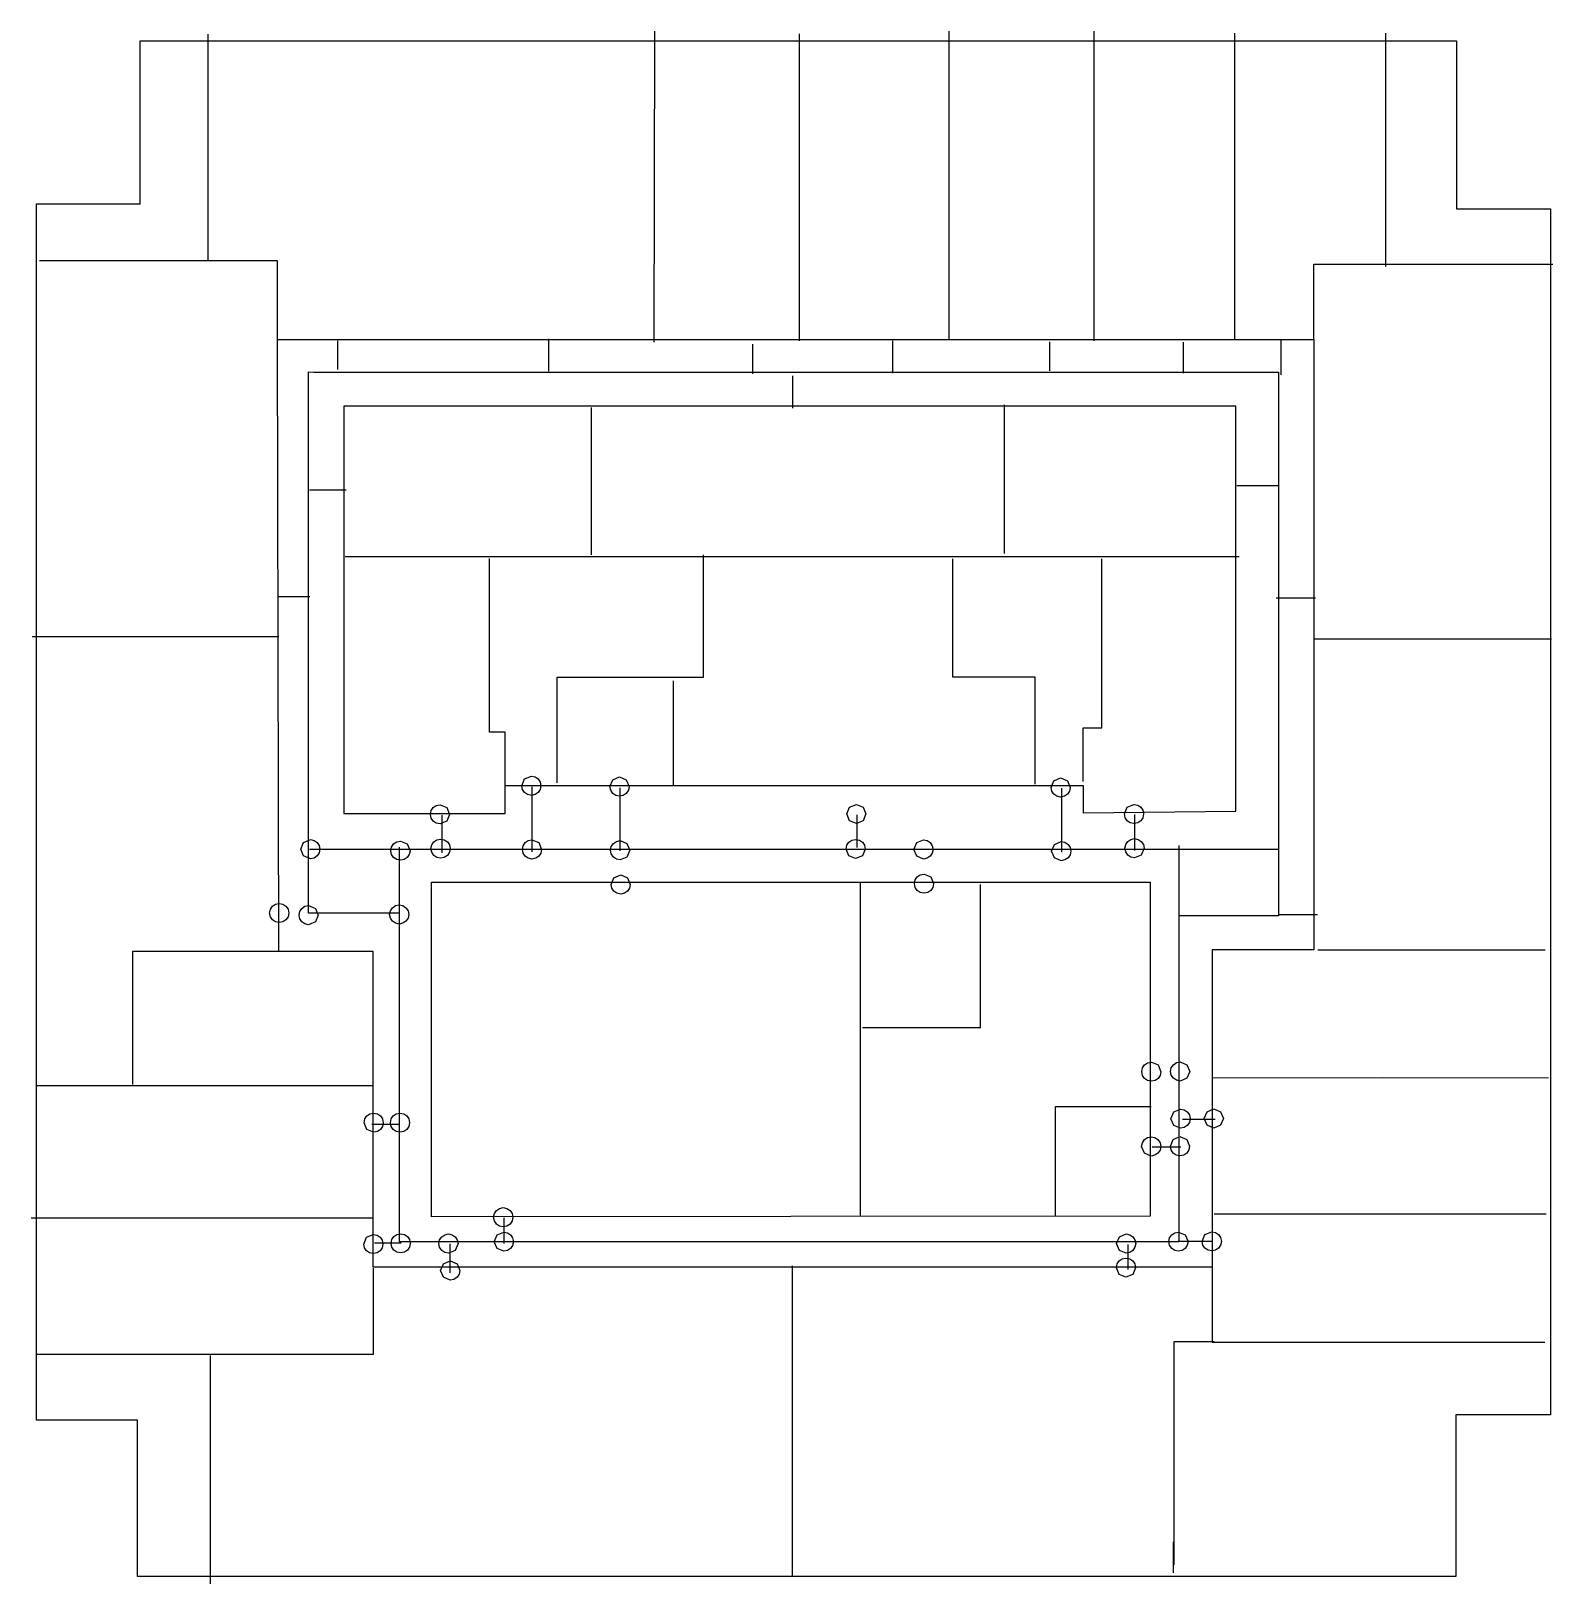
# Model space of a CAD drawing. Extents: x 0 to 152, y 0 to 154.
import ezdxf

# ---------------------------------------------------------------- set-up
doc = ezdxf.new("R2010")
doc.units = 0

msp = doc.modelspace()

# ---------------------------------------------------------------- linework, layer by layer
at = {"layer": 'dots(not in use)'}
for p, q in [((49.424466, 79.932562), (50.097828, 80.211477)), ((50.097828, 80.211477), (50.468496, 80.136641)), ((49.145551, 79.2592), (49.424466, 79.932562)), ((49.220387, 78.888532), (49.145551, 79.2592)), ((49.424468, 78.585841), (49.220387, 78.888532)), ((50.468496, 80.136641), (50.771187, 79.93256)), ((50.975265, 78.888533), (50.771185, 78.585843)), ((50.771187, 79.93256), (50.975266, 79.629868)), ((51.0501, 79.2592), (50.975265, 78.888533)), ((50.975266, 79.629868), (51.0501, 79.2592)), ((51.0501, 79.2592), (51.0501, 79.2592)), ((57.900246, 79.1779), (58.179161, 79.851262)), ((57.975082, 78.807232), (57.900246, 79.1779)), ((58.179163, 78.504541), (57.975082, 78.807232)), ((58.179161, 79.851262), (58.852523, 80.130177)), ((58.852523, 80.130177), (59.525885, 79.851262)), ((59.729964, 78.807232), (59.525883, 78.504541)), ((59.525885, 79.851262), (59.8048, 79.1779)), ((59.8048, 79.1779), (59.729964, 78.807232)), ((59.8048, 79.1779), (59.8048, 79.1779)), ((101.700446, 79.0904), (101.979361, 79.763762)), ((101.775282, 78.719732), (101.700446, 79.0904)), ((101.979363, 78.417041), (101.775282, 78.719732)), ((101.979361, 79.763762), (102.652723, 80.042677)), ((102.652723, 80.042677), (103.326085, 79.763762)), ((103.530164, 78.719732), (103.326083, 78.417041)), ((103.326085, 79.763762), (103.605, 79.0904)), ((103.605, 79.0904), (103.530164, 78.719732)), ((103.605, 79.0904), (103.605, 79.0904)), ((40.353463, 77.093861), (40.656155, 77.297942)), ((40.656155, 77.297942), (41.026824, 77.372777)), ((41.026824, 77.372777), (41.700185, 77.093861)), ((49.72716, 78.381762), (49.424468, 78.585841)), ((50.097828, 78.306928), (49.72716, 78.381762)), ((50.468495, 78.381763), (50.097828, 78.306928)), ((50.771185, 78.585843), (50.468495, 78.381763)), ((58.481855, 78.300462), (58.179163, 78.504541)), ((58.852523, 78.225628), (58.481855, 78.300462)), ((59.223191, 78.300462), (58.852523, 78.225628)), ((59.525883, 78.504541), (59.223191, 78.300462)), ((81.420542, 76.4616), (81.699457, 77.134962)), ((81.699457, 77.134962), (82.372819, 77.413877)), ((82.372819, 77.413877), (83.046183, 77.134963)), ((83.046183, 77.134963), (83.3251, 76.4616)), ((102.282055, 78.212962), (101.979363, 78.417041)), ((102.652723, 78.138128), (102.282055, 78.212962)), ((103.023391, 78.212962), (102.652723, 78.138128)), ((103.326083, 78.417041), (103.023391, 78.212962)), ((108.987451, 76.4572), (109.266366, 77.130562)), ((109.266366, 77.130562), (109.939728, 77.409477)), ((109.939728, 77.409477), (110.310396, 77.334641)), ((110.310396, 77.334641), (110.613087, 77.13056)), ((110.613087, 77.13056), (110.817166, 76.827868)), ((40.074549, 76.4205), (40.149383, 76.791169)), ((40.149383, 76.049831), (40.074549, 76.4205)), ((40.149383, 76.791169), (40.353463, 77.093861)), ((40.353463, 75.747139), (40.149383, 76.049831)), ((40.656155, 75.543058), (40.353463, 75.747139)), ((41.700185, 75.747139), (41.026824, 75.468223)), ((41.700185, 77.093861), (41.9791, 76.4205)), ((41.9791, 76.4205), (41.700185, 75.747139)), ((41.9791, 76.4205), (41.9791, 76.4205)), ((81.699457, 75.788238), (81.420542, 76.4616)), ((82.372819, 75.509323), (81.699457, 75.788238)), ((83.046183, 75.788237), (82.372819, 75.509323)), ((83.3251, 76.4616), (83.046183, 75.788237)), ((83.3251, 76.4616), (83.3251, 76.4616)), ((109.062287, 76.086532), (108.987451, 76.4572)), ((109.266368, 75.783841), (109.062287, 76.086532)), ((109.56906, 75.579762), (109.266368, 75.783841)), ((109.939728, 75.504928), (109.56906, 75.579762)), ((110.310395, 75.579763), (109.939728, 75.504928)), ((110.613085, 75.783843), (110.310395, 75.579763)), ((110.817165, 76.086533), (110.613085, 75.783843)), ((110.892, 76.4572), (110.817165, 76.086533)), ((110.817166, 76.827868), (110.892, 76.4572)), ((110.892, 76.4572), (110.892, 76.4572)), ((41.026824, 75.468223), (40.656155, 75.543058)), ((27.197949, 72.9597), (27.476864, 73.633061)), ((27.476864, 72.286339), (27.197949, 72.9597)), ((27.476864, 73.633061), (28.150225, 73.911977)), ((28.150225, 73.911977), (28.520894, 73.837142)), ((28.520894, 73.837142), (28.823586, 73.633061)), ((28.823586, 73.633061), (29.027666, 73.330369)), ((29.027666, 72.589031), (28.823586, 72.286339)), ((29.027666, 73.330369), (29.1025, 72.9597)), ((29.1025, 72.9597), (29.027666, 72.589031)), ((29.1025, 72.9597), (29.1025, 72.9597)), ((36.143549, 72.8077), (36.218383, 73.178369)), ((36.218385, 72.437033), (36.143549, 72.8077)), ((36.218383, 73.178369), (36.422463, 73.481061)), ((36.422463, 73.481061), (36.725155, 73.685142)), ((36.725155, 73.685142), (37.095824, 73.759977)), ((37.095824, 73.759977), (37.769185, 73.481061)), ((37.769185, 73.481061), (38.0481, 72.8077)), ((38.0481, 72.8077), (37.973264, 72.437032)), ((38.0481, 72.8077), (38.0481, 72.8077)), ((40.12995, 73.0205), (40.204784, 73.391169)), ((40.204784, 72.649831), (40.12995, 73.0205)), ((40.204784, 73.391169), (40.408864, 73.693861)), ((40.408864, 72.347139), (40.204784, 72.649831)), ((40.408864, 73.693861), (40.711556, 73.897942)), ((40.711556, 73.897942), (41.082225, 73.972777)), ((41.082225, 73.972777), (41.452894, 73.897942)), ((41.452894, 73.897942), (41.755586, 73.693861)), ((41.755586, 73.693861), (41.959666, 73.391169)), ((41.959666, 72.649831), (41.755586, 72.347139)), ((41.959666, 73.391169), (42.0345, 73.0205)), ((42.0345, 73.0205), (41.959666, 72.649831)), ((42.0345, 73.0205), (42.0345, 73.0205)), ((49.208548, 72.9385), (49.283382, 73.309169)), ((49.283384, 72.567833), (49.208548, 72.9385)), ((49.283382, 73.309169), (49.487462, 73.611861)), ((49.487464, 72.265142), (49.283384, 72.567833)), ((49.487462, 73.611861), (49.790154, 73.815942)), ((49.790154, 73.815942), (50.160823, 73.890777)), ((50.160823, 73.890777), (50.834185, 73.611862)), ((51.038264, 72.567832), (50.834183, 72.265141)), ((50.834185, 73.611862), (51.1131, 72.9385)), ((51.1131, 72.9385), (51.038264, 72.567832)), ((51.1131, 72.9385), (51.1131, 72.9385)), ((57.963151, 72.8572), (58.037985, 73.227868)), ((58.037985, 72.486532), (57.963151, 72.8572)), ((58.037985, 73.227868), (58.242064, 73.53056)), ((58.242064, 72.18384), (58.037985, 72.486532)), ((58.242064, 73.53056), (58.544755, 73.734641)), ((58.544755, 73.734641), (58.915423, 73.809477)), ((58.915423, 73.809477), (59.588785, 73.530562)), ((59.588785, 73.530562), (59.8677, 72.8572)), ((59.8677, 72.8572), (59.588785, 72.183838)), ((59.8677, 72.8572), (59.8677, 72.8572)), ((81.343946, 72.9797), (81.418782, 73.350368)), ((81.622861, 72.306338), (81.343946, 72.9797)), ((81.418782, 73.350368), (81.622863, 73.653059)), ((81.622863, 73.653059), (81.925555, 73.857138)), ((81.925555, 73.857138), (82.296223, 73.931972)), ((82.296223, 73.931972), (82.666891, 73.857138)), ((82.666891, 73.857138), (82.969583, 73.653059)), ((82.969583, 73.653059), (83.173664, 73.350368)), ((83.2485, 72.9797), (82.969585, 72.306338)), ((83.173664, 73.350368), (83.2485, 72.9797)), ((83.2485, 72.9797), (83.2485, 72.9797)), ((88.080751, 72.9379), (88.359666, 73.611262)), ((88.359666, 72.264538), (88.080751, 72.9379)), ((88.359666, 73.611262), (89.033028, 73.890177)), ((89.033028, 73.890177), (89.403696, 73.815341)), ((89.403696, 73.815341), (89.706387, 73.61126)), ((89.706387, 73.61126), (89.910466, 73.308568)), ((89.910466, 72.567232), (89.706387, 72.26454)), ((89.910466, 73.308568), (89.9853, 72.9379)), ((89.9853, 72.9379), (89.910466, 72.567232)), ((89.9853, 72.9379), (89.9853, 72.9379)), ((101.763451, 72.7697), (102.042366, 73.443062)), ((102.042366, 72.096338), (101.763451, 72.7697)), ((102.042366, 73.443062), (102.715728, 73.721977)), ((102.715728, 73.721977), (103.086396, 73.647141)), ((103.086396, 73.647141), (103.389087, 73.44306)), ((103.389087, 73.44306), (103.593166, 73.140368)), ((103.593166, 73.140368), (103.668, 72.7697)), ((103.668, 72.7697), (103.593166, 72.399032)), ((103.668, 72.7697), (103.668, 72.7697)), ((109.042451, 73.0572), (109.117286, 73.427867)), ((109.117285, 72.686532), (109.042451, 73.0572)), ((109.321364, 72.38384), (109.117285, 72.686532)), ((109.117286, 73.427867), (109.321366, 73.730557)), ((109.321366, 73.730557), (109.624056, 73.934637)), ((109.624056, 73.934637), (109.994723, 74.009472)), ((109.994723, 74.009472), (110.365391, 73.934638)), ((110.365391, 73.934638), (110.668083, 73.730559)), ((110.668083, 73.730559), (110.872164, 73.427868)), ((110.947, 73.0572), (110.668085, 72.383838)), ((110.872164, 73.427868), (110.947, 73.0572)), ((110.947, 73.0572), (110.947, 73.0572)), ((28.150225, 72.007423), (27.476864, 72.286339)), ((28.520894, 72.082258), (28.150225, 72.007423)), ((28.823586, 72.286339), (28.520894, 72.082258)), ((36.422465, 72.134342), (36.218385, 72.437033)), ((36.725156, 71.930262), (36.422465, 72.134342)), ((37.095824, 71.855428), (36.725156, 71.930262)), ((37.466492, 71.930262), (37.095824, 71.855428)), ((37.769183, 72.134342), (37.466492, 71.930262)), ((37.973264, 72.437032), (37.769183, 72.134342)), ((40.711556, 72.143058), (40.408864, 72.347139)), ((41.082225, 72.068223), (40.711556, 72.143058)), ((41.452894, 72.143058), (41.082225, 72.068223)), ((41.755586, 72.347139), (41.452894, 72.143058)), ((49.790155, 72.061062), (49.487464, 72.265142)), ((50.160823, 71.986228), (49.790155, 72.061062)), ((50.531491, 72.061062), (50.160823, 71.986228)), ((50.834183, 72.265141), (50.531491, 72.061062)), ((58.544755, 71.979759), (58.242064, 72.18384)), ((58.915423, 71.904923), (58.544755, 71.979759)), ((59.588785, 72.183838), (58.915423, 71.904923)), ((82.296223, 72.027423), (81.622861, 72.306338)), ((82.969585, 72.306338), (82.296223, 72.027423)), ((89.033028, 71.985623), (88.359666, 72.264538)), ((89.403696, 72.060459), (89.033028, 71.985623)), ((89.706387, 72.26454), (89.403696, 72.060459)), ((102.715728, 71.817423), (102.042366, 72.096338)), ((103.086396, 71.892259), (102.715728, 71.817423)), ((103.389087, 72.09634), (103.086396, 71.892259)), ((103.593166, 72.399032), (103.389087, 72.09634)), ((109.624055, 72.179759), (109.321364, 72.38384)), ((109.994723, 72.104923), (109.624055, 72.179759)), ((110.668085, 72.383838), (109.994723, 72.104923)), ((58.018546, 69.4572), (58.297461, 70.130562)), ((58.093382, 69.086532), (58.018546, 69.4572)), ((58.297461, 70.130562), (58.970823, 70.409477)), ((58.970823, 70.409477), (59.644185, 70.130562)), ((59.644185, 70.130562), (59.9231, 69.4572)), ((59.9231, 69.4572), (59.848264, 69.086532)), ((59.9231, 69.4572), (59.9231, 69.4572)), ((88.136151, 69.5379), (88.210985, 69.908568)), ((88.210986, 69.167233), (88.136151, 69.5379)), ((88.210985, 69.908568), (88.415064, 70.21126)), ((88.415064, 70.21126), (88.717755, 70.415341)), ((88.717755, 70.415341), (89.088423, 70.490177)), ((89.088423, 70.490177), (89.761785, 70.211262)), ((89.761785, 70.211262), (90.0407, 69.5379)), ((90.0407, 69.5379), (89.965864, 69.167232)), ((90.0407, 69.5379), (90.0407, 69.5379)), ((58.297463, 68.783841), (58.093382, 69.086532)), ((58.600155, 68.579762), (58.297463, 68.783841)), ((58.970823, 68.504928), (58.600155, 68.579762)), ((59.341491, 68.579762), (58.970823, 68.504928)), ((59.644183, 68.783841), (59.341491, 68.579762)), ((59.848264, 69.086532), (59.644183, 68.783841)), ((88.415066, 68.864543), (88.210986, 69.167233)), ((88.717756, 68.660463), (88.415066, 68.864543)), ((89.088423, 68.585628), (88.717756, 68.660463)), ((89.459091, 68.660462), (89.088423, 68.585628)), ((89.761783, 68.864541), (89.459091, 68.660462)), ((89.965864, 69.167232), (89.761783, 68.864541)), ((24.10345, 66.6238), (24.178284, 66.994469)), ((24.178284, 66.253131), (24.10345, 66.6238)), ((24.178284, 66.994469), (24.382364, 67.297161)), ((24.382364, 67.297161), (24.685056, 67.501242)), ((24.685056, 67.501242), (25.055725, 67.576077)), ((25.055725, 67.576077), (25.426394, 67.501242)), ((25.426394, 67.501242), (25.729086, 67.297161)), ((25.729086, 67.297161), (25.933166, 66.994469)), ((25.933166, 66.994469), (26.008, 66.6238)), ((26.008, 66.6238), (25.933166, 66.253131)), ((26.008, 66.6238), (26.008, 66.6238)), ((27.025149, 66.4138), (27.099983, 66.784469)), ((27.099983, 66.043131), (27.025149, 66.4138)), ((27.099983, 66.784469), (27.304063, 67.087161)), ((27.304063, 67.087161), (27.606755, 67.291242)), ((27.606755, 67.291242), (27.977424, 67.366077)), ((27.977424, 67.366077), (28.650785, 67.087161)), ((28.650785, 67.087161), (28.9297, 66.4138)), ((28.9297, 66.4138), (28.650785, 65.740439)), ((28.9297, 66.4138), (28.9297, 66.4138)), ((36.02395, 66.4764), (36.098786, 66.847067)), ((36.098784, 66.105731), (36.02395, 66.4764)), ((36.098786, 66.847067), (36.302866, 67.149758)), ((36.302866, 67.149758), (36.605557, 67.353838)), ((36.605557, 67.353838), (36.976225, 67.428672)), ((36.976225, 67.428672), (37.346893, 67.353838)), ((37.346893, 67.353838), (37.649584, 67.149758)), ((37.649584, 67.149758), (37.853664, 66.847067)), ((37.853664, 66.847067), (37.9285, 66.4764)), ((37.9285, 66.4764), (37.853666, 66.105731)), ((37.9285, 66.4764), (37.9285, 66.4764)), ((24.382364, 65.950439), (24.178284, 66.253131)), ((24.685056, 65.746358), (24.382364, 65.950439)), ((25.055725, 65.671523), (24.685056, 65.746358)), ((25.426394, 65.746358), (25.055725, 65.671523)), ((25.729086, 65.950439), (25.426394, 65.746358)), ((25.933166, 66.253131), (25.729086, 65.950439)), ((27.304063, 65.740439), (27.099983, 66.043131)), ((27.606755, 65.536358), (27.304063, 65.740439)), ((27.977424, 65.461523), (27.606755, 65.536358)), ((28.650785, 65.740439), (27.977424, 65.461523)), ((36.302864, 65.803039), (36.098784, 66.105731)), ((36.605556, 65.598958), (36.302864, 65.803039)), ((36.976225, 65.524123), (36.605556, 65.598958)), ((37.346894, 65.598958), (36.976225, 65.524123)), ((37.649586, 65.803039), (37.346894, 65.598958)), ((37.853666, 66.105731), (37.649586, 65.803039)), ((110.713451, 50.8662), (110.788285, 51.236868)), ((110.788285, 51.236868), (110.992364, 51.53956)), ((110.992364, 51.53956), (111.295055, 51.743641)), ((111.295055, 51.743641), (111.665723, 51.818477)), ((111.665723, 51.818477), (112.339085, 51.539562)), ((112.339085, 51.539562), (112.618, 50.8662)), ((113.570451, 50.8863), (113.645285, 51.256968)), ((113.645285, 51.256968), (113.849364, 51.55966)), ((113.849364, 51.55966), (114.152055, 51.763741)), ((114.152055, 51.763741), (114.522723, 51.838577)), ((114.522723, 51.838577), (115.196085, 51.559662)), ((115.196085, 51.559662), (115.475, 50.8863)), ((110.788286, 50.495533), (110.713451, 50.8662)), ((110.992366, 50.192843), (110.788286, 50.495533)), ((111.295056, 49.988763), (110.992366, 50.192843)), ((111.665723, 49.913928), (111.295056, 49.988763)), ((112.036391, 49.988762), (111.665723, 49.913928)), ((112.339083, 50.192841), (112.036391, 49.988762)), ((112.543164, 50.495532), (112.339083, 50.192841)), ((112.618, 50.8662), (112.543164, 50.495532)), ((112.618, 50.8662), (112.618, 50.8662)), ((113.645285, 50.515632), (113.570451, 50.8863)), ((113.849364, 50.21294), (113.645285, 50.515632)), ((114.152055, 50.008859), (113.849364, 50.21294)), ((114.522723, 49.934023), (114.152055, 50.008859)), ((115.196085, 50.212938), (114.522723, 49.934023)), ((115.475, 50.8863), (115.196085, 50.212938)), ((115.475, 50.8863), (115.475, 50.8863)), ((33.556885, 46.172268), (33.760966, 46.474958)), ((33.760966, 46.474958), (34.063657, 46.679038)), ((34.063657, 46.679038), (34.434325, 46.753872)), ((34.434325, 46.753872), (34.804993, 46.679038)), ((34.804993, 46.679038), (35.107684, 46.474958)), ((35.107684, 46.474958), (35.311764, 46.172267)), ((36.170886, 46.173667), (36.374966, 46.476358)), ((36.374966, 46.476358), (36.677657, 46.680438)), ((36.677657, 46.680438), (37.048325, 46.755272)), ((37.048325, 46.755272), (37.418993, 46.680438)), ((37.418993, 46.680438), (37.721684, 46.476358)), ((37.721684, 46.476358), (37.925764, 46.173667)), ((113.607443, 46.1988), (113.886361, 46.872165)), ((113.886361, 46.872165), (114.559728, 47.151077)), ((114.559728, 47.151077), (114.930396, 47.076241)), ((114.930396, 47.076241), (115.233087, 46.87216)), ((115.233087, 46.87216), (115.437166, 46.569468)), ((115.437166, 46.569468), (115.512, 46.1988)), ((116.911446, 46.2189), (117.190361, 46.892262)), ((117.190361, 46.892262), (117.863723, 47.171177)), ((117.863723, 47.171177), (118.537085, 46.892262)), ((118.537085, 46.892262), (118.816, 46.2189)), ((33.482049, 45.8016), (33.556885, 46.172268)), ((33.760964, 45.128239), (33.482049, 45.8016)), ((34.434325, 44.849323), (33.760964, 45.128239)), ((34.804994, 44.924158), (34.434325, 44.849323)), ((35.107686, 45.128239), (34.804994, 44.924158)), ((35.311766, 45.430931), (35.107686, 45.128239)), ((35.311764, 46.172267), (35.3866, 45.8016)), ((35.3866, 45.8016), (35.311766, 45.430931)), ((35.3866, 45.8016), (35.3866, 45.8016)), ((36.09605, 45.803), (36.170886, 46.173667)), ((36.170884, 45.432331), (36.09605, 45.803)), ((36.374964, 45.129639), (36.170884, 45.432331)), ((36.677656, 44.925558), (36.374964, 45.129639)), ((37.048325, 44.850723), (36.677656, 44.925558)), ((37.418994, 44.925558), (37.048325, 44.850723)), ((37.721686, 45.129639), (37.418994, 44.925558)), ((37.925766, 45.432331), (37.721686, 45.129639)), ((37.925764, 46.173667), (38.0006, 45.803)), ((38.0006, 45.803), (37.925766, 45.432331)), ((38.0006, 45.803), (38.0006, 45.803)), ((113.886361, 45.525435), (113.607443, 46.1988)), ((114.559728, 45.246523), (113.886361, 45.525435)), ((114.930396, 45.321359), (114.559728, 45.246523)), ((115.233087, 45.52544), (114.930396, 45.321359)), ((115.437166, 45.828132), (115.233087, 45.52544)), ((115.512, 46.1988), (115.437166, 45.828132)), ((115.512, 46.1988), (115.512, 46.1988)), ((117.190361, 45.545538), (116.911446, 46.2189)), ((117.863723, 45.266623), (117.190361, 45.545538)), ((118.537085, 45.545538), (117.863723, 45.266623)), ((118.816, 46.2189), (118.537085, 45.545538)), ((118.816, 46.2189), (118.816, 46.2189)), ((110.697451, 43.4462), (110.772287, 43.816868)), ((110.976366, 42.772838), (110.697451, 43.4462)), ((110.772287, 43.816868), (110.976368, 44.119559)), ((110.976368, 44.119559), (111.27906, 44.323638)), ((111.27906, 44.323638), (111.649728, 44.398472)), ((111.649728, 44.398472), (112.020395, 44.323637)), ((112.020395, 44.323637), (112.323085, 44.119557)), ((112.323085, 44.119557), (112.527165, 43.816867)), ((112.527165, 43.816867), (112.602, 43.4462)), ((112.602, 43.4462), (112.527166, 43.075532)), ((112.602, 43.4462), (112.602, 43.4462)), ((113.554451, 43.4663), (113.833363, 44.139663)), ((113.629286, 43.095633), (113.554451, 43.4663)), ((113.833363, 44.139663), (114.506723, 44.418581)), ((114.506723, 44.418581), (115.180086, 44.139664)), ((115.180086, 44.139664), (115.459, 43.4663)), ((115.459, 43.4663), (115.384164, 43.095632)), ((115.459, 43.4663), (115.459, 43.4663)), ((111.649728, 42.493923), (110.976366, 42.772838)), ((112.020396, 42.568759), (111.649728, 42.493923)), ((112.323087, 42.77284), (112.020396, 42.568759)), ((112.527166, 43.075532), (112.323087, 42.77284)), ((113.833366, 42.792943), (113.629286, 43.095633)), ((114.136056, 42.588863), (113.833366, 42.792943)), ((114.506723, 42.514028), (114.136056, 42.588863)), ((114.877391, 42.588862), (114.506723, 42.514028)), ((115.180083, 42.792941), (114.877391, 42.588862)), ((115.384164, 43.095632), (115.180083, 42.792941)), ((46.428886, 36.783667), (46.632966, 37.086358)), ((46.632966, 37.086358), (46.935657, 37.290438)), ((46.935657, 37.290438), (47.306325, 37.365272)), ((47.306325, 37.365272), (47.676993, 37.290438)), ((47.676993, 37.290438), (47.979684, 37.086358)), ((47.979684, 37.086358), (48.183764, 36.783667)), ((46.35405, 36.413), (46.428886, 36.783667)), ((46.428884, 36.042331), (46.35405, 36.413)), ((46.632964, 35.739639), (46.428884, 36.042331)), ((46.935656, 35.535558), (46.632964, 35.739639)), ((47.306325, 35.460723), (46.935656, 35.535558)), ((47.676994, 35.535558), (47.306325, 35.460723)), ((47.979686, 35.739639), (47.676994, 35.535558)), ((48.183766, 36.042331), (47.979686, 35.739639)), ((48.183764, 36.783667), (48.2586, 36.413)), ((48.2586, 36.413), (48.183766, 36.042331)), ((48.2586, 36.413), (48.2586, 36.413)), ((33.449149, 33.7527), (33.728064, 34.426061)), ((33.728064, 34.426061), (34.401425, 34.704977)), ((34.401425, 34.704977), (34.772094, 34.630142)), ((34.772094, 34.630142), (35.074786, 34.426061)), ((35.074786, 34.426061), (35.278866, 34.123369)), ((35.278866, 34.123369), (35.3537, 33.7527)), ((36.16275, 33.8174), (36.237584, 34.188069)), ((36.237584, 34.188069), (36.441664, 34.490761)), ((36.441664, 34.490761), (36.744356, 34.694842)), ((36.744356, 34.694842), (37.115025, 34.769677)), ((37.115025, 34.769677), (37.485694, 34.694842)), ((37.485694, 34.694842), (37.788386, 34.490761)), ((37.788386, 34.490761), (37.992466, 34.188069)), ((37.992466, 34.188069), (38.0673, 33.8174)), ((40.916849, 33.7983), (40.991685, 34.168967)), ((40.991685, 34.168967), (41.195765, 34.471658)), ((41.195765, 34.471658), (41.498456, 34.675738)), ((41.498456, 34.675738), (41.869124, 34.750572)), ((41.869124, 34.750572), (42.239792, 34.675738)), ((42.239792, 34.675738), (42.542483, 34.471658)), ((42.542483, 34.471658), (42.746564, 34.168968)), ((42.746564, 34.168968), (42.8214, 33.7983)), ((46.409249, 33.9847), (46.688164, 34.658061)), ((46.688164, 33.311339), (46.409249, 33.9847)), ((46.688164, 34.658061), (47.361525, 34.936977)), ((47.361525, 34.936977), (47.732194, 34.862142)), ((47.732194, 34.862142), (48.034886, 34.658061)), ((48.034886, 34.658061), (48.238966, 34.355369)), ((48.238966, 34.355369), (48.3138, 33.9847)), ((48.3138, 33.9847), (48.238966, 33.614031)), ((48.3138, 33.9847), (48.3138, 33.9847)), ((108.207451, 33.7974), (108.486366, 34.470762)), ((108.486366, 34.470762), (109.159728, 34.749677)), ((109.159728, 34.749677), (109.530396, 34.674841)), ((109.530396, 34.674841), (109.833087, 34.47076)), ((109.833087, 34.47076), (110.037166, 34.168068)), ((110.037166, 34.168068), (110.112, 33.7974)), ((113.403451, 33.9955), (113.478285, 34.366168)), ((113.478286, 33.624833), (113.403451, 33.9955)), ((113.478285, 34.366168), (113.682364, 34.66886)), ((113.682364, 34.66886), (113.985055, 34.872941)), ((113.985055, 34.872941), (114.355723, 34.947777)), ((114.355723, 34.947777), (115.029085, 34.668862)), ((115.029085, 34.668862), (115.308, 33.9955)), ((115.308, 33.9955), (115.233164, 33.624832)), ((115.308, 33.9955), (115.308, 33.9955)), ((116.708451, 34.0157), (116.987366, 34.689062)), ((116.783287, 33.645032), (116.708451, 34.0157)), ((116.987366, 34.689062), (117.660728, 34.967977)), ((117.660728, 34.967977), (118.031396, 34.893141)), ((118.031396, 34.893141), (118.334087, 34.68906)), ((118.334087, 34.68906), (118.538166, 34.386368)), ((118.613, 34.0157), (118.538165, 33.645033)), ((118.538166, 34.386368), (118.613, 34.0157)), ((118.613, 34.0157), (118.613, 34.0157)), ((33.523985, 33.382032), (33.449149, 33.7527)), ((33.728066, 33.079342), (33.523985, 33.382032)), ((34.030757, 32.875262), (33.728066, 33.079342)), ((34.401425, 32.800428), (34.030757, 32.875262)), ((34.772093, 32.875262), (34.401425, 32.800428)), ((35.074784, 33.079342), (34.772093, 32.875262)), ((35.278864, 33.382033), (35.074784, 33.079342)), ((35.3537, 33.7527), (35.278864, 33.382033)), ((35.3537, 33.7527), (35.3537, 33.7527)), ((36.237586, 33.446733), (36.16275, 33.8174)), ((36.441666, 33.144042), (36.237586, 33.446733)), ((36.744357, 32.939962), (36.441666, 33.144042)), ((37.115025, 32.865128), (36.744357, 32.939962)), ((37.485693, 32.939962), (37.115025, 32.865128)), ((37.788384, 33.144042), (37.485693, 32.939962)), ((37.992464, 33.446733), (37.788384, 33.144042)), ((38.0673, 33.8174), (37.992464, 33.446733)), ((38.0673, 33.8174), (38.0673, 33.8174)), ((40.991683, 33.427631), (40.916849, 33.7983)), ((41.195763, 33.124939), (40.991683, 33.427631)), ((41.498455, 32.920858), (41.195763, 33.124939)), ((41.869124, 32.846023), (41.498455, 32.920858)), ((42.542485, 33.124939), (41.869124, 32.846023)), ((42.8214, 33.7983), (42.542485, 33.124939)), ((42.8214, 33.7983), (42.8214, 33.7983)), ((47.361525, 33.032423), (46.688164, 33.311339)), ((47.732194, 33.107258), (47.361525, 33.032423)), ((48.034886, 33.311339), (47.732194, 33.107258)), ((48.238966, 33.614031), (48.034886, 33.311339)), ((108.486366, 33.124038), (108.207451, 33.7974)), ((109.159728, 32.845123), (108.486366, 33.124038)), ((109.530396, 32.919959), (109.159728, 32.845123)), ((109.833087, 33.12404), (109.530396, 32.919959)), ((110.037166, 33.426732), (109.833087, 33.12404)), ((110.112, 33.7974), (110.037166, 33.426732)), ((110.112, 33.7974), (110.112, 33.7974)), ((113.682366, 33.322143), (113.478286, 33.624833)), ((113.985056, 33.118063), (113.682366, 33.322143)), ((114.355723, 33.043228), (113.985056, 33.118063)), ((114.726391, 33.118062), (114.355723, 33.043228)), ((115.029083, 33.322141), (114.726391, 33.118062)), ((115.233164, 33.624832), (115.029083, 33.322141)), ((116.987368, 33.342341), (116.783287, 33.645032)), ((117.29006, 33.138262), (116.987368, 33.342341)), ((117.660728, 33.063428), (117.29006, 33.138262)), ((118.031395, 33.138263), (117.660728, 33.063428)), ((118.334085, 33.342343), (118.031395, 33.138263)), ((118.538165, 33.645033), (118.334085, 33.342343)), ((41.090649, 31.1251), (41.369562, 31.798464)), ((41.369564, 30.451739), (41.090649, 31.1251)), ((41.369562, 31.798464), (42.042925, 32.077381)), ((42.042925, 32.077381), (42.716287, 31.798464)), ((42.716287, 31.798464), (42.9952, 31.1251)), ((42.9952, 31.1251), (42.920366, 30.754431)), ((42.9952, 31.1251), (42.9952, 31.1251)), ((108.191446, 31.4039), (108.266282, 31.774568)), ((108.47036, 30.730536), (108.191446, 31.4039)), ((108.266282, 31.774568), (108.470363, 32.077259)), ((108.470363, 32.077259), (108.773055, 32.281338)), ((108.773055, 32.281338), (109.143723, 32.356172)), ((109.143723, 32.356172), (109.514391, 32.281338)), ((109.514391, 32.281338), (109.817083, 32.077259)), ((109.817083, 32.077259), (110.021164, 31.774568)), ((110.096, 31.4039), (109.817086, 30.730536)), ((110.021164, 31.774568), (110.096, 31.4039)), ((110.096, 31.4039), (110.096, 31.4039)), ((42.042925, 30.172823), (41.369564, 30.451739)), ((42.413594, 30.247658), (42.042925, 30.172823)), ((42.716286, 30.451739), (42.413594, 30.247658)), ((42.920366, 30.754431), (42.716286, 30.451739)), ((109.143723, 30.451619), (108.47036, 30.730536)), ((109.817086, 30.730536), (109.143723, 30.451619))]:
    msp.add_line(p, q, dxfattribs=at)
at = {"layer": 'paths'}
for p, q in [((30.8556, 123.428), (30.8556, 120.604)), ((51.7844, 123.656), (51.7844, 120.428)), ((85.9625, 123.429), (85.9625, 120.238)), ((124.518, 123.525), (124.518, 120.076)), ((72.0661, 123.116), (72.0661, 120.153)), ((101.566, 123.346), (101.566, 120.478)), ((114.808, 123.307), (114.808, 120.223)), ((27.973, 66.6139), (27.973, 120.347)), ((27.973, 120.347), (28.4834, 120.343)), ((28.4834, 120.343), (124.306, 120.343)), ((124.306, 120.343), (124.306, 66.3303)), ((76.0762, 116.743), (76.0762, 119.97)), ((31.6956, 108.624), (28.0591, 108.624)), ((124.365, 109.047), (120.136, 109.047)), ((28.0849, 98.0264), (24.9238, 98.0264)), ((124.073, 97.9196), (127.958, 97.9196)), ((50.1459, 79.1674), (50.1459, 72.7108)), ((58.8723, 79.0479), (58.8723, 72.7927)), ((102.776, 72.653), (102.776, 79.0316)), ((41.2079, 76.3438), (41.2079, 72.5854)), ((82.4143, 76.3676), (82.4143, 73.127)), ((109.996, 76.4104), (109.996, 72.8224)), ((28.0569, 72.9518), (124.354, 72.9518)), ((37.0033, 65.8342), (37.0033, 73.1581)), ((114.429, 65.9931), (114.429, 73.317)), ((37.0164, 66.6139), (27.973, 66.6139)), ((37.0164, 33.9687), (37.0164, 66.6139)), ((124.306, 66.3303), (114.404, 66.3303)), ((114.404, 66.3303), (114.404, 34.5008)), ((124.32, 66.4831), (128.157, 66.4831)), ((37.0204, 45.6258), (34.2666, 45.6258)), ((118.013, 46.1279), (114.749, 46.1279)), ((114.583, 43.3764), (111.729, 43.3764)), ((47.4055, 33.8127), (47.4055, 36.3618)), ((114.404, 33.9687), (37.0164, 33.9687)), ((117.776, 34.0021), (114.302, 34.0021)), ((114.404, 34.5008), (114.404, 33.9687)), ((37.16, 33.8291), (34.5115, 33.8291)), ((41.9982, 33.7593), (41.9982, 30.904)), ((109.336, 33.6952), (109.336, 31.2322))]:
    msp.add_line(p, q, dxfattribs=at)
at = {"layer": 'Walls'}
for p, q in [((62.2839, 123.31), (62.357243, 154.202)), ((11.2559, 137.046), (11.255811, 153.2313)), ((11.255811, 153.2313), (141.962, 153.231)), ((18.0015, 131.373), (18.0015, 153.907)), ((76.7258, 123.447), (76.7258, 153.92)), ((91.5919, 123.551), (91.5919, 154.195)), ((105.974, 123.426), (105.974, 154.183)), ((119.968, 123.498), (119.968, 153.985)), ((134.954, 130.814), (134.954, 154.005)), ((141.962, 153.231), (141.962, 136.565)), ((0.944163, 16.2515), (0.944163, 137.046)), ((0.944163, 137.046), (11.2559, 137.046)), ((141.962, 136.565), (151.314, 136.565)), ((151.314, 136.565), (151.314, 16.7968)), ((24.8818, 131.387), (1.24897, 131.387)), ((24.8818, 123.437), (24.8818, 131.387)), ((127.791, 123.614), (127.791, 131.056)), ((127.791, 131.056), (151.542, 131.056)), ((24.8837, 123.59), (127.788, 123.59)), ((25.0133, 62.8062), (24.8837, 123.59)), ((127.788, 123.59), (127.788, 62.9761)), ((120.067, 116.958), (31.4909, 116.958)), ((31.4909, 116.958), (31.4909, 76.5099)), ((56.0478, 116.817), (56.0478, 102.198)), ((97.0567, 117.102), (97.0567, 102.3077)), ((120.067, 76.7221), (120.067, 116.958)), ((120.386, 101.977), (31.6048, 101.977)), ((45.925, 84.5772), (45.925, 101.834)), ((67.1791, 90.0357), (67.1791, 102.177)), ((91.9519, 90.0342), (91.9519, 101.801)), ((106.758, 85.0252), (106.758, 101.793)), ((25.0321, 94.0584), (0.5297, 94.0584)), ((127.912, 93.8545), (151.405, 93.8545)), ((52.664, 79.5422), (52.664, 90.0357)), ((52.664, 90.0357), (67.1791, 90.0357)), ((64.2077, 79.2932), (64.2077, 89.6767)), ((100.114, 90.0342), (91.9519, 90.0342)), ((100.114, 79.425), (100.114, 90.0342)), ((104.897, 79.6708), (104.897, 85.0252)), ((104.897, 85.0252), (106.758, 85.0252)), ((47.4989, 84.5772), (45.925, 84.5772)), ((47.4989, 79.1811), (47.4989, 84.5772)), ((47.5015, 76.5099), (47.5015, 79.2907)), ((47.5015, 79.2907), (104.899, 79.2907)), ((104.899, 79.2907), (104.899, 76.5874)), ((31.4909, 76.5099), (39.0102, 76.5099)), ((39.0102, 76.5099), (47.5015, 76.5099)), ((104.899, 76.5874), (120.067, 76.7221)), ((40.1675, 36.4704), (40.1675, 69.7005)), ((40.1675, 69.7005), (111.533, 69.7005)), ((82.7746, 36.4779), (82.7746, 69.689)), ((94.6885, 55.269), (94.6885, 69.4512)), ((111.533, 69.7005), (111.533, 36.5223)), ((25.1583, 62.8079), (10.4747, 62.8079)), ((10.4747, 62.8079), (10.4747, 49.5919)), ((34.3773, 62.8062), (25.0133, 62.8062)), ((34.3773, 31.4575), (34.3773, 62.8062)), ((127.788, 62.9761), (117.698, 62.9761)), ((117.698, 62.9761), (117.698, 31.4575)), ((128.181, 62.9754), (150.773, 62.9754)), ((82.9955, 55.269), (94.6885, 55.269)), ((34.3322, 49.4738), (0.897883, 49.4738)), ((117.741, 50.259), (134.645825, 50.30132)), ((134.645825, 50.30132), (151.1121, 50.259)), ((102.137, 36.5506), (102.137, 47.4256)), ((102.137, 47.4256), (111.64, 47.4256)), ((34.4106, 36.3066), (0.417714, 36.3066)), ((111.533, 36.5223), (40.1675, 36.4704)), ((117.91, 36.7496), (150.8852, 36.7496)), ((117.698, 31.4575), (34.3773, 31.4575)), ((34.3781, 31.3674), (34.3781, 22.78679)), ((75.9929, 31.5875), (75.9929, 0.841335)), ((117.7, 31.5435), (117.7, 24.0149)), ((117.886, 24.0361), (113.89935, 24.0361)), ((113.89935, 24.0361), (113.89935, 1.8935)), ((117.7, 24.0149), (150.744, 24.0149)), ((34.3781, 22.78679), (0.923938, 22.7868)), ((18.2185, 22.6755), (18.2185, 2.01438)), ((10.9719, 16.2515), (0.944163, 16.2515)), ((10.9719, 0.740577), (10.9719, 16.2515)), ((151.314, 16.7968), (141.886, 16.7968)), ((141.886, 16.7968), (141.886, 0.740577)), ((18.2162, 3.26654), (18.2162, 0.00033)), ((113.874, 1.11218), (113.874, 4.18387)), ((141.886, 0.740577), (10.9719, 0.740577))]:
    msp.add_line(p, q, dxfattribs=at)

doc.saveas('drawing.dxf')
